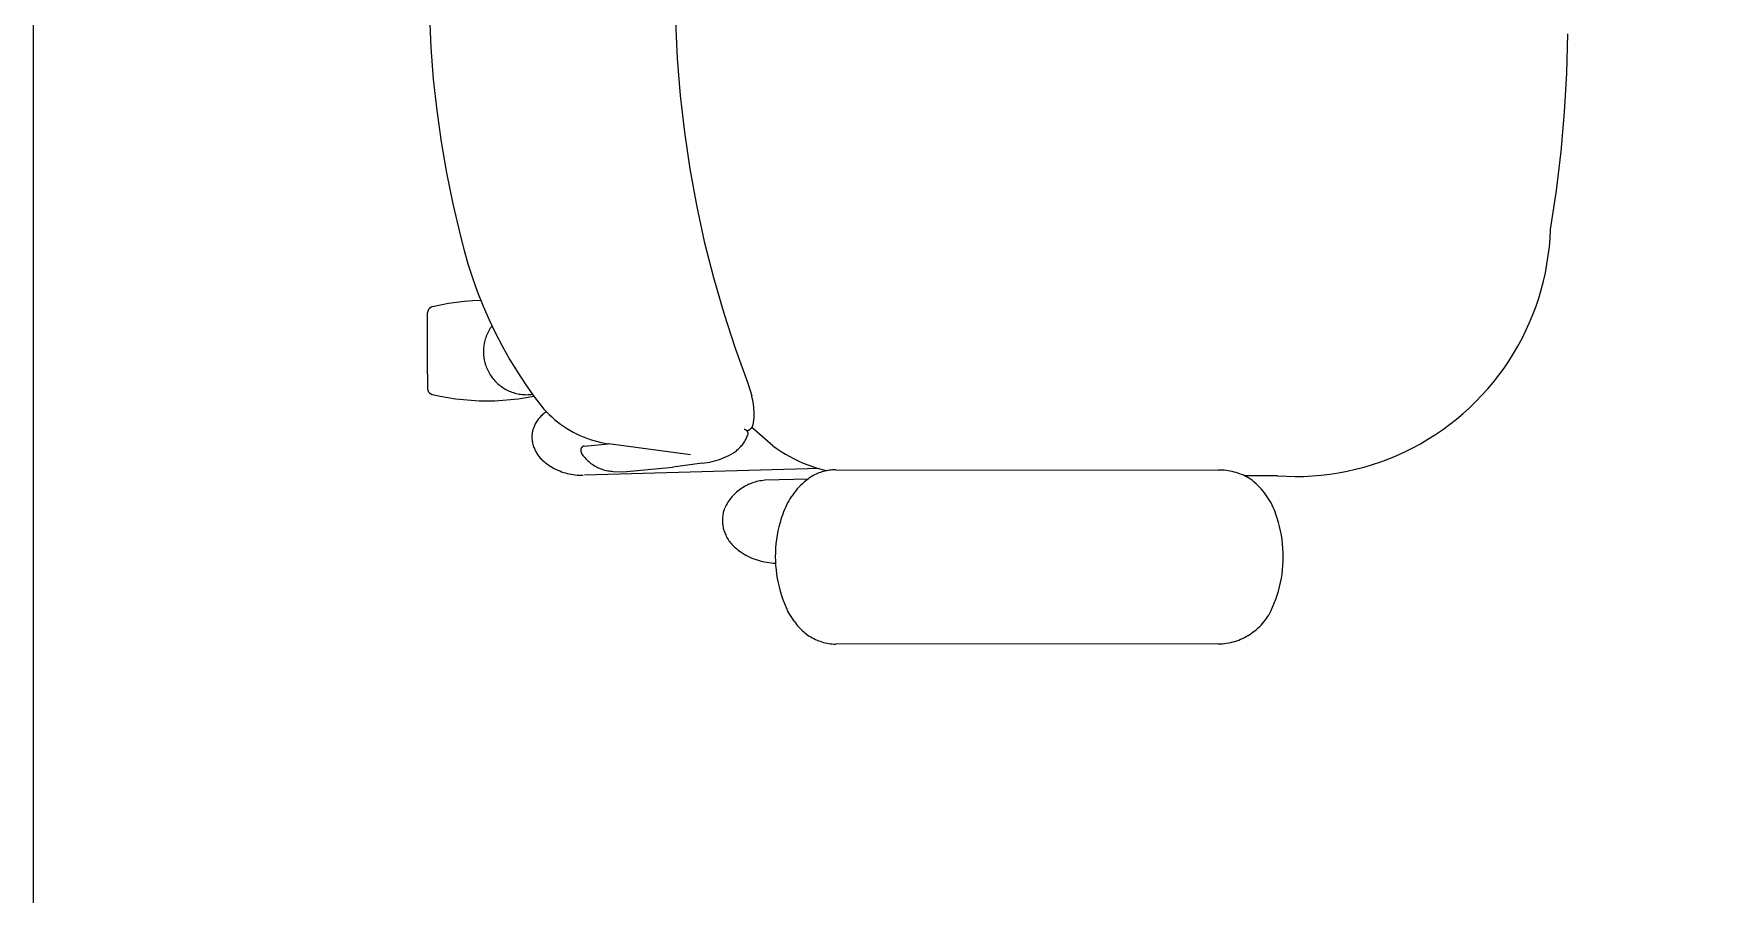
# Model space of a CAD drawing. Header units: inches. Extents: x 4 to 2210, y 3 to 2073.
# Drawn here: x 1385.74 to 1413.97, y 1953.03 to 1967.47 of the extents above; entities that cross this region are included whole.
import ezdxf

# ---------------------------------------------------------------- set-up
doc = ezdxf.new("R2010")
doc.units = ezdxf.units.IN
doc.header["$MEASUREMENT"] = 0
doc.layers.add('Planon_construction', color=253, linetype='Continuous')
doc.layers.add('Planon_workspace', color=210, linetype='Continuous')

# ---------------------------------------------------------------- blocks, each defined once
blk = doc.blocks.new('8 person table')
at = {"layer": 'Planon_construction'}
for p, q in [((-748.63, 831.07, 0), (-748.14, 820.47, 0)), ((-666, 829.25, 0), (-665.43, 816.82, 0)), ((-366.78, 811.92, 0), (-366.47, 825.12, 0)), ((-748.14, 820.47, 0), (-747.32, 809.89, 0)), ((-665.43, 816.82, 0), (-664.44, 804.42, 0)), ((-747.32, 809.89, 0), (-746.17, 799.34, 0)), ((-367.51, 798.74, 0), (-366.78, 811.92, 0)), ((-664.44, 804.42, 0), (-663.04, 792.06, 0)), ((-746.17, 799.34, 0), (-744.7, 788.83, 0)), ((-368.66, 785.59, 0), (-367.51, 798.74, 0)), ((-663.04, 792.06, 0), (-661.21, 779.76, 0)), ((-744.7, 788.83, 0), (-742.9, 778.37, 0)), ((-370.24, 772.49, 0), (-368.66, 785.59, 0)), ((-661.21, 779.76, 0), (-658.98, 767.52, 0)), ((-742.9, 778.37, 0), (-740.79, 767.98, 0)), ((-740.79, 767.98, 0), (-738.35, 757.65, 0)), ((-372.24, 759.44, 0), (-370.24, 772.49, 0)), ((-658.98, 767.52, 0), (-656.33, 755.37, 0)), ((-738.35, 757.65, 0), (-737.12, 752.76, 0)), ((-372.39, 756.51, 0), (-372.24, 759.44, 0)), ((-737.12, 752.76, 0), (-735.74, 747.92, 0)), ((-656.33, 755.37, 0), (-653.27, 743.31, 0)), ((-372.98, 750.68, 0), (-372.63, 753.59, 0)), ((-372.63, 753.59, 0), (-372.39, 756.51, 0)), ((-735.74, 747.92, 0), (-734.19, 743.13, 0)), ((-373.97, 744.9, 0), (-373.43, 747.78, 0)), ((-373.43, 747.78, 0), (-372.98, 750.68, 0)), ((-734.19, 743.13, 0), (-732.48, 738.4, 0)), ((-653.27, 743.31, 0), (-649.8, 731.36, 0)), ((-375.35, 739.2, 0), (-374.61, 742.04, 0)), ((-374.61, 742.04, 0), (-373.97, 744.9, 0)), ((-744.94, 734.05, 0), (-747.62, 733.48, 0)), ((-742.25, 734.54, 0), (-744.94, 734.05, 0)), ((-739.54, 734.93, 0), (-742.25, 734.54, 0)), ((-736.82, 735.23, 0), (-739.54, 734.93, 0)), ((-734.1, 735.44, 0), (-736.82, 735.23, 0)), ((-731.36, 735.56, 0), (-734.1, 735.44, 0)), ((-732.48, 738.4, 0), (-730.61, 733.72, 0)), ((-377.12, 733.62, 0), (-376.19, 736.39, 0)), ((-376.19, 736.39, 0), (-375.35, 739.2, 0)), ((-749.22, 731.59, 0), (-749.23, 731.52, 0)), ((-749.23, 731.52, 0), (-749.23, 731.45, 0)), ((-749.23, 710.87, 0), (-749.23, 731.45, 0)), ((-749.21, 731.73, 0), (-749.22, 731.66, 0)), ((-749.22, 731.66, 0), (-749.22, 731.59, 0)), ((-749.2, 731.8, 0), (-749.21, 731.73, 0)), ((-749.18, 731.87, 0), (-749.2, 731.8, 0)), ((-749.17, 731.94, 0), (-749.18, 731.87, 0)), ((-749.15, 732.01, 0), (-749.17, 731.94, 0)), ((-749.13, 732.08, 0), (-749.15, 732.01, 0)), ((-749.11, 732.15, 0), (-749.13, 732.08, 0)), ((-749.08, 732.22, 0), (-749.11, 732.15, 0)), ((-749.05, 732.28, 0), (-749.08, 732.22, 0)), ((-749.02, 732.35, 0), (-749.05, 732.28, 0)), ((-748.99, 732.41, 0), (-749.02, 732.35, 0)), ((-748.96, 732.48, 0), (-748.99, 732.41, 0)), ((-748.92, 732.54, 0), (-748.96, 732.48, 0)), ((-748.88, 732.6, 0), (-748.92, 732.54, 0)), ((-748.84, 732.66, 0), (-748.88, 732.6, 0)), ((-748.8, 732.71, 0), (-748.84, 732.66, 0)), ((-748.75, 732.77, 0), (-748.8, 732.71, 0)), ((-748.71, 732.82, 0), (-748.75, 732.77, 0)), ((-748.66, 732.88, 0), (-748.71, 732.82, 0)), ((-748.61, 732.93, 0), (-748.66, 732.88, 0)), ((-748.56, 732.98, 0), (-748.61, 732.93, 0)), ((-748.5, 733.03, 0), (-748.56, 732.98, 0)), ((-748.45, 733.07, 0), (-748.5, 733.03, 0)), ((-748.39, 733.12, 0), (-748.45, 733.07, 0)), ((-748.33, 733.16, 0), (-748.39, 733.12, 0)), ((-748.27, 733.2, 0), (-748.33, 733.16, 0)), ((-748.21, 733.24, 0), (-748.27, 733.2, 0)), ((-748.15, 733.27, 0), (-748.21, 733.24, 0)), ((-748.09, 733.3, 0), (-748.15, 733.27, 0)), ((-748.02, 733.34, 0), (-748.09, 733.3, 0)), ((-747.96, 733.37, 0), (-748.02, 733.34, 0)), ((-747.89, 733.39, 0), (-747.96, 733.37, 0)), ((-747.82, 733.42, 0), (-747.89, 733.39, 0)), ((-747.76, 733.44, 0), (-747.82, 733.42, 0)), ((-747.69, 733.46, 0), (-747.76, 733.44, 0)), ((-747.62, 733.48, 0), (-747.69, 733.46, 0)), ((-730.61, 733.72, 0), (-728.58, 729.11, 0)), ((-728.58, 729.11, 0), (-726.41, 724.57, 0)), ((-649.8, 731.36, 0), (-645.94, 719.54, 0)), ((-379.27, 728.16, 0), (-378.15, 730.87, 0)), ((-378.15, 730.87, 0), (-377.12, 733.62, 0)), ((-729.7, 723.1, 0), (-729.86, 722.63, 0)), ((-729.54, 723.57, 0), (-729.7, 723.1, 0)), ((-729.35, 724.04, 0), (-729.54, 723.57, 0)), ((-729.15, 724.49, 0), (-729.35, 724.04, 0)), ((-728.93, 724.94, 0), (-729.15, 724.49, 0)), ((-728.7, 725.38, 0), (-728.93, 724.94, 0)), ((-728.46, 725.82, 0), (-728.7, 725.38, 0)), ((-728.19, 726.24, 0), (-728.46, 725.82, 0)), ((-727.92, 726.66, 0), (-728.19, 726.24, 0)), ((-727.63, 727.07, 0), (-727.92, 726.66, 0)), ((-726.41, 724.57, 0), (-724.08, 720.11, 0)), ((-383.17, 720.28, 0), (-381.78, 722.86, 0)), ((-381.78, 722.86, 0), (-380.48, 725.49, 0)), ((-380.48, 725.49, 0), (-379.27, 728.16, 0)), ((-730.45, 719.19, 0), (-730.47, 718.69, 0)), ((-730.47, 718.69, 0), (-730.47, 718.19, 0)), ((-730.47, 718.19, 0), (-730.45, 717.69, 0)), ((-730.42, 719.69, 0), (-730.45, 719.19, 0)), ((-730.45, 717.69, 0), (-730.42, 717.2, 0)), ((-730.37, 720.19, 0), (-730.42, 719.69, 0)), ((-730.42, 717.2, 0), (-730.37, 716.7, 0)), ((-730.3, 720.68, 0), (-730.37, 720.19, 0)), ((-730.21, 721.17, 0), (-730.3, 720.68, 0)), ((-730.11, 721.66, 0), (-730.21, 721.17, 0)), ((-729.99, 722.15, 0), (-730.11, 721.66, 0)), ((-729.86, 722.63, 0), (-729.99, 722.15, 0)), ((-724.08, 720.11, 0), (-721.6, 715.72, 0)), ((-645.94, 719.54, 0), (-641.68, 707.85, 0)), ((-386.21, 715.27, 0), (-384.65, 717.75, 0)), ((-384.65, 717.75, 0), (-383.17, 720.28, 0)), ((-730.37, 716.7, 0), (-730.3, 716.21, 0)), ((-730.3, 716.21, 0), (-730.21, 715.71, 0)), ((-730.21, 715.71, 0), (-730.11, 715.23, 0)), ((-730.11, 715.23, 0), (-729.99, 714.74, 0)), ((-729.99, 714.74, 0), (-729.86, 714.26, 0)), ((-729.86, 714.26, 0), (-729.7, 713.78, 0)), ((-729.7, 713.78, 0), (-729.54, 713.31, 0)), ((-729.54, 713.31, 0), (-729.35, 712.85, 0)), ((-729.35, 712.85, 0), (-729.15, 712.39, 0)), ((-729.15, 712.39, 0), (-728.93, 711.94, 0)), ((-728.93, 711.94, 0), (-728.7, 711.5, 0)), ((-728.7, 711.5, 0), (-728.45, 711.07, 0)), ((-721.6, 715.72, 0), (-718.98, 711.42, 0)), ((-718.98, 711.42, 0), (-716.21, 707.22, 0)), ((-389.59, 710.48, 0), (-387.86, 712.85, 0)), ((-387.86, 712.85, 0), (-386.21, 715.27, 0)), ((-749.23, 710.87, 0), (-749.23, 706.05, 0)), ((-749.23, 706.05, 0), (-749.23, 705.98, 0)), ((-749.23, 705.98, 0), (-749.22, 705.91, 0)), ((-749.22, 705.91, 0), (-749.22, 705.83, 0)), ((-749.22, 705.83, 0), (-749.21, 705.76, 0)), ((-749.21, 705.76, 0), (-749.2, 705.69, 0)), ((-728.45, 711.07, 0), (-728.19, 710.64, 0)), ((-728.19, 710.64, 0), (-727.92, 710.23, 0)), ((-727.92, 710.23, 0), (-727.63, 709.82, 0)), ((-727.63, 709.82, 0), (-727.32, 709.43, 0)), ((-727.32, 709.43, 0), (-727, 709.04, 0)), ((-727, 709.04, 0), (-726.67, 708.67, 0)), ((-726.67, 708.67, 0), (-726.33, 708.3, 0)), ((-726.33, 708.3, 0), (-725.97, 707.95, 0)), ((-725.97, 707.95, 0), (-725.61, 707.62, 0)), ((-725.61, 707.62, 0), (-725.23, 707.29, 0)), ((-725.23, 707.29, 0), (-724.84, 706.98, 0)), ((-724.84, 706.98, 0), (-724.44, 706.68, 0)), ((-724.44, 706.68, 0), (-724.03, 706.4, 0)), ((-724.03, 706.4, 0), (-723.61, 706.13, 0)), ((-723.61, 706.13, 0), (-723.18, 705.87, 0)), ((-723.18, 705.87, 0), (-722.74, 705.63, 0)), ((-716.21, 707.22, 0), (-713.3, 703.1, 0)), ((-641.68, 707.85, 0), (-640.4, 703.54, 0)), ((-395.25, 703.76, 0), (-393.29, 705.93, 0)), ((-393.29, 705.93, 0), (-391.4, 708.18, 0)), ((-391.4, 708.18, 0), (-389.59, 710.48, 0)), ((-749.2, 705.69, 0), (-749.18, 705.62, 0)), ((-749.18, 705.62, 0), (-749.17, 705.55, 0)), ((-749.17, 705.55, 0), (-749.15, 705.48, 0)), ((-749.15, 705.48, 0), (-749.13, 705.41, 0)), ((-749.13, 705.41, 0), (-749.11, 705.35, 0)), ((-749.11, 705.35, 0), (-749.08, 705.28, 0)), ((-749.08, 705.28, 0), (-749.05, 705.21, 0)), ((-749.05, 705.21, 0), (-749.02, 705.15, 0)), ((-749.02, 705.15, 0), (-748.99, 705.08, 0)), ((-748.99, 705.08, 0), (-748.96, 705.02, 0)), ((-748.96, 705.02, 0), (-748.92, 704.96, 0)), ((-748.92, 704.96, 0), (-748.88, 704.9, 0)), ((-748.88, 704.9, 0), (-748.84, 704.84, 0)), ((-748.84, 704.84, 0), (-748.8, 704.78, 0)), ((-748.8, 704.78, 0), (-748.75, 704.73, 0)), ((-748.75, 704.73, 0), (-748.71, 704.67, 0)), ((-748.71, 704.67, 0), (-748.66, 704.62, 0)), ((-748.66, 704.62, 0), (-748.61, 704.57, 0)), ((-748.61, 704.57, 0), (-748.56, 704.52, 0)), ((-748.56, 704.52, 0), (-748.5, 704.47, 0)), ((-748.5, 704.47, 0), (-748.45, 704.42, 0)), ((-748.45, 704.42, 0), (-748.39, 704.38, 0)), ((-748.39, 704.38, 0), (-748.33, 704.34, 0)), ((-748.33, 704.34, 0), (-748.27, 704.3, 0)), ((-748.27, 704.3, 0), (-748.21, 704.26, 0)), ((-748.21, 704.26, 0), (-748.15, 704.23, 0)), ((-748.15, 704.23, 0), (-748.09, 704.19, 0)), ((-748.09, 704.19, 0), (-748.02, 704.16, 0)), ((-748.02, 704.16, 0), (-747.96, 704.13, 0)), ((-747.96, 704.13, 0), (-747.89, 704.1, 0)), ((-747.89, 704.1, 0), (-747.82, 704.08, 0)), ((-747.82, 704.08, 0), (-747.76, 704.06, 0)), ((-747.76, 704.06, 0), (-747.69, 704.04, 0)), ((-747.69, 704.04, 0), (-747.62, 704.02, 0)), ((-747.62, 704.02, 0), (-745.04, 703.46, 0)), ((-745.04, 703.46, 0), (-742.44, 702.99, 0)), ((-742.44, 702.99, 0), (-739.83, 702.6, 0)), ((-739.83, 702.6, 0), (-737.21, 702.3, 0)), ((-737.21, 702.3, 0), (-734.58, 702.09, 0)), ((-734.58, 702.09, 0), (-731.94, 701.96, 0)), ((-731.94, 701.96, 0), (-729.3, 701.91, 0)), ((-729.3, 701.91, 0), (-726.66, 701.96, 0)), ((-726.66, 701.96, 0), (-724.03, 702.09, 0)), ((-724.03, 702.09, 0), (-721.4, 702.3, 0)), ((-722.74, 705.63, 0), (-722.29, 705.41, 0)), ((-722.29, 705.41, 0), (-721.84, 705.2, 0)), ((-721.84, 705.2, 0), (-721.38, 705.01, 0)), ((-721.4, 702.3, 0), (-718.78, 702.6, 0)), ((-721.38, 705.01, 0), (-720.91, 704.83, 0)), ((-720.91, 704.83, 0), (-720.44, 704.67, 0)), ((-720.44, 704.67, 0), (-719.96, 704.52, 0)), ((-719.96, 704.52, 0), (-719.48, 704.39, 0)), ((-719.48, 704.39, 0), (-718.99, 704.28, 0)), ((-718.99, 704.28, 0), (-718.5, 704.19, 0)), ((-718.78, 702.6, 0), (-716.17, 702.99, 0)), ((-718.5, 704.19, 0), (-718.01, 704.11, 0)), ((-718.01, 704.11, 0), (-717.52, 704.05, 0)), ((-717.52, 704.05, 0), (-717.02, 704, 0)), ((-717.02, 704, 0), (-716.52, 703.98, 0)), ((-716.52, 703.98, 0), (-716.02, 703.97, 0)), ((-716.17, 702.99, 0), (-713.57, 703.47, 0)), ((-716.02, 703.97, 0), (-715.52, 703.98, 0)), ((-715.52, 703.98, 0), (-715.02, 704, 0)), ((-715.02, 704, 0), (-714.53, 704.04, 0)), ((-714.53, 704.04, 0), (-714.03, 704.1, 0)), ((-713.3, 703.1, 0), (-712.58, 702.08, 0)), ((-712.58, 702.08, 0), (-711.83, 701.07, 0)), ((-711.83, 701.07, 0), (-711.04, 700.1, 0)), ((-711.04, 700.1, 0), (-710.22, 699.15, 0)), ((-640.22, 702.83, 0), (-640.4, 703.54, 0)), ((-640.06, 702.1, 0), (-640.22, 702.83, 0)), ((-639.92, 701.38, 0), (-640.06, 702.1, 0)), ((-639.81, 700.64, 0), (-639.92, 701.38, 0)), ((-639.72, 699.91, 0), (-639.81, 700.64, 0)), ((-399.4, 699.61, 0), (-397.29, 701.65, 0)), ((-397.29, 701.65, 0), (-395.25, 703.76, 0)), ((-712.87, 694.51, 0), (-713.07, 694.16, 0)), ((-712.66, 694.85, 0), (-712.87, 694.51, 0)), ((-712.45, 695.18, 0), (-712.66, 694.85, 0)), ((-712.22, 695.5, 0), (-712.45, 695.18, 0)), ((-711.98, 695.82, 0), (-712.22, 695.5, 0)), ((-711.73, 696.13, 0), (-711.98, 695.82, 0)), ((-711.47, 696.42, 0), (-711.73, 696.13, 0)), ((-711.2, 696.71, 0), (-711.47, 696.42, 0)), ((-710.92, 697, 0), (-711.2, 696.71, 0)), ((-710.63, 697.27, 0), (-710.92, 697, 0)), ((-710.33, 697.53, 0), (-710.63, 697.27, 0)), ((-710.02, 697.78, 0), (-710.33, 697.53, 0)), ((-710.22, 699.15, 0), (-709.36, 698.23, 0)), ((-709.7, 698.02, 0), (-710.02, 697.78, 0)), ((-709.38, 698.25, 0), (-709.7, 698.02, 0)), ((-709.36, 698.23, 0), (-708.47, 697.34, 0)), ((-708.47, 697.34, 0), (-707.56, 696.48, 0)), ((-707.56, 696.48, 0), (-706.61, 695.65, 0)), ((-706.61, 695.65, 0), (-705.64, 694.86, 0)), ((-705.64, 694.86, 0), (-704.64, 694.1, 0)), ((-639.96, 693.8, 0), (-639.69, 695.47, 0)), ((-639.66, 699.17, 0), (-639.72, 699.91, 0)), ((-639.69, 695.47, 0), (-639.63, 696.21, 0)), ((-639.61, 698.43, 0), (-639.66, 699.17, 0)), ((-639.63, 696.21, 0), (-639.6, 696.95, 0)), ((-639.6, 697.69, 0), (-639.61, 698.43, 0)), ((-639.6, 696.95, 0), (-639.6, 697.69, 0)), ((-406.12, 693.95, 0), (-403.82, 695.76, 0)), ((-403.82, 695.76, 0), (-401.57, 697.65, 0)), ((-401.57, 697.65, 0), (-399.4, 699.61, 0)), ((-714.22, 690.04, 0), (-714.23, 689.74, 0)), ((-714.23, 689.74, 0), (-714.23, 689.43, 0)), ((-714.23, 689.43, 0), (-714.21, 689.13, 0)), ((-714.2, 690.34, 0), (-714.22, 690.04, 0)), ((-714.21, 689.13, 0), (-714.17, 688.76, 0)), ((-714.18, 690.64, 0), (-714.2, 690.34, 0)), ((-714.14, 690.94, 0), (-714.18, 690.64, 0)), ((-714.1, 691.24, 0), (-714.14, 690.94, 0)), ((-714.04, 691.54, 0), (-714.1, 691.24, 0)), ((-713.97, 691.83, 0), (-714.04, 691.54, 0)), ((-713.9, 692.12, 0), (-713.97, 691.83, 0)), ((-713.81, 692.41, 0), (-713.9, 692.12, 0)), ((-713.72, 692.7, 0), (-713.81, 692.41, 0)), ((-713.62, 692.98, 0), (-713.72, 692.7, 0)), ((-713.5, 693.26, 0), (-713.62, 692.98, 0)), ((-713.38, 693.54, 0), (-713.5, 693.26, 0)), ((-713.25, 693.81, 0), (-713.38, 693.54, 0)), ((-713.07, 694.16, 0), (-713.25, 693.81, 0)), ((-704.64, 694.1, 0), (-703.61, 693.37, 0)), ((-703.61, 693.37, 0), (-702.56, 692.68, 0)), ((-702.56, 692.68, 0), (-701.49, 692.03, 0)), ((-701.49, 692.03, 0), (-700.39, 691.41, 0)), ((-700.39, 691.41, 0), (-699.28, 690.84, 0)), ((-699.28, 690.84, 0), (-698.14, 690.3, 0)), ((-698.14, 690.3, 0), (-696.99, 689.8, 0)), ((-696.99, 689.8, 0), (-695.82, 689.34, 0)), ((-695.82, 689.34, 0), (-694.64, 688.92, 0)), ((-694.64, 688.92, 0), (-693.44, 688.55, 0)), ((-642.94, 692.25, 0), (-642.98, 692.25, 0)), ((-642.89, 692.25, 0), (-642.94, 692.25, 0)), ((-642.84, 692.24, 0), (-642.89, 692.25, 0)), ((-642.8, 692.24, 0), (-642.84, 692.24, 0)), ((-642.75, 692.23, 0), (-642.8, 692.24, 0)), ((-642.71, 692.22, 0), (-642.75, 692.23, 0)), ((-642.66, 692.21, 0), (-642.71, 692.22, 0)), ((-642.61, 692.2, 0), (-642.66, 692.21, 0)), ((-642.64, 688.54, 0), (-642.44, 688.9, 0)), ((-642.57, 692.19, 0), (-642.61, 692.2, 0)), ((-642.53, 692.17, 0), (-642.57, 692.19, 0)), ((-642.48, 692.16, 0), (-642.53, 692.17, 0)), ((-642.44, 692.14, 0), (-642.48, 692.16, 0)), ((-642.4, 692.12, 0), (-642.44, 692.14, 0)), ((-642.44, 688.9, 0), (-642.25, 689.26, 0)), ((-642.35, 692.1, 0), (-642.4, 692.12, 0)), ((-642.31, 692.07, 0), (-642.35, 692.1, 0)), ((-642.27, 692.05, 0), (-642.31, 692.07, 0)), ((-642.23, 692.02, 0), (-642.27, 692.05, 0)), ((-642.25, 689.26, 0), (-642.07, 689.63, 0)), ((-642.19, 692, 0), (-642.23, 692.02, 0)), ((-642.16, 691.97, 0), (-642.19, 692, 0)), ((-642.12, 691.94, 0), (-642.16, 691.97, 0)), ((-642.08, 691.91, 0), (-642.12, 691.94, 0)), ((-642.05, 691.88, 0), (-642.08, 691.91, 0)), ((-642.07, 689.63, 0), (-641.91, 690.01, 0)), ((-642.02, 691.85, 0), (-642.05, 691.88, 0)), ((-641.98, 691.81, 0), (-642.02, 691.85, 0)), ((-641.99, 691.82, 0), (-641.89, 691.85, 0)), ((-641.95, 691.78, 0), (-641.98, 691.81, 0)), ((-641.92, 691.74, 0), (-641.95, 691.78, 0)), ((-641.89, 691.7, 0), (-641.92, 691.74, 0)), ((-641.91, 690.01, 0), (-641.76, 690.39, 0)), ((-641.89, 691.85, 0), (-641.79, 691.89, 0)), ((-641.87, 691.67, 0), (-641.89, 691.7, 0)), ((-641.84, 691.63, 0), (-641.87, 691.67, 0)), ((-641.81, 691.59, 0), (-641.84, 691.63, 0)), ((-641.79, 691.55, 0), (-641.81, 691.59, 0)), ((-641.79, 691.89, 0), (-641.69, 691.92, 0)), ((-641.77, 691.51, 0), (-641.79, 691.55, 0)), ((-641.75, 691.46, 0), (-641.77, 691.51, 0)), ((-641.76, 690.39, 0), (-641.63, 690.78, 0)), ((-641.73, 691.42, 0), (-641.75, 691.46, 0)), ((-641.71, 691.38, 0), (-641.73, 691.42, 0)), ((-641.7, 691.33, 0), (-641.71, 691.38, 0)), ((-641.68, 691.29, 0), (-641.7, 691.33, 0)), ((-641.69, 691.92, 0), (-641.59, 691.97, 0)), ((-641.67, 691.24, 0), (-641.68, 691.29, 0)), ((-641.66, 691.2, 0), (-641.67, 691.24, 0)), ((-641.65, 691.15, 0), (-641.66, 691.2, 0)), ((-641.64, 691.11, 0), (-641.65, 691.15, 0)), ((-641.63, 691.06, 0), (-641.64, 691.11, 0)), ((-641.63, 691.01, 0), (-641.63, 691.06, 0)), ((-641.62, 690.97, 0), (-641.63, 691.01, 0)), ((-641.63, 690.78, 0), (-641.62, 690.83, 0)), ((-641.62, 690.92, 0), (-641.62, 690.97, 0)), ((-641.62, 690.87, 0), (-641.62, 690.92, 0)), ((-641.62, 690.83, 0), (-641.62, 690.87, 0)), ((-641.59, 691.97, 0), (-641.5, 692.01, 0)), ((-641.5, 692.01, 0), (-641.41, 692.06, 0)), ((-641.41, 692.06, 0), (-641.31, 692.11, 0)), ((-641.31, 692.11, 0), (-641.23, 692.17, 0)), ((-641.23, 692.17, 0), (-641.14, 692.23, 0)), ((-641.14, 692.23, 0), (-641.05, 692.29, 0)), ((-641.05, 692.29, 0), (-640.97, 692.35, 0)), ((-640.97, 692.35, 0), (-640.89, 692.42, 0)), ((-640.89, 692.42, 0), (-640.81, 692.49, 0)), ((-640.81, 692.49, 0), (-640.73, 692.56, 0)), ((-640.73, 692.56, 0), (-640.66, 692.63, 0)), ((-640.66, 692.63, 0), (-640.59, 692.71, 0)), ((-640.59, 692.71, 0), (-640.52, 692.79, 0)), ((-640.52, 692.79, 0), (-640.45, 692.87, 0)), ((-640.45, 692.87, 0), (-640.39, 692.96, 0)), ((-640.39, 692.96, 0), (-640.33, 693.04, 0)), ((-633.3, 686.76, 0), (-640.37, 692.98, 0)), ((-640.33, 693.04, 0), (-640.27, 693.13, 0)), ((-640.27, 693.13, 0), (-640.22, 693.22, 0)), ((-640.22, 693.22, 0), (-640.17, 693.31, 0)), ((-640.17, 693.31, 0), (-640.12, 693.41, 0)), ((-640.12, 693.41, 0), (-640.07, 693.5, 0)), ((-640.07, 693.5, 0), (-640.03, 693.6, 0)), ((-640.03, 693.6, 0), (-639.99, 693.7, 0)), ((-639.99, 693.7, 0), (-639.96, 693.8, 0)), ((-415.92, 687.52, 0), (-413.39, 689, 0)), ((-413.39, 689, 0), (-410.91, 690.56, 0)), ((-410.91, 690.56, 0), (-408.49, 692.21, 0)), ((-408.49, 692.21, 0), (-406.12, 693.95, 0)), ((-714.17, 688.76, 0), (-714.12, 688.39, 0)), ((-714.12, 688.39, 0), (-714.05, 688.02, 0)), ((-714.05, 688.02, 0), (-713.97, 687.65, 0)), ((-713.97, 687.65, 0), (-713.88, 687.28, 0)), ((-713.88, 687.28, 0), (-713.78, 686.92, 0)), ((-713.78, 686.92, 0), (-713.66, 686.56, 0)), ((-713.66, 686.56, 0), (-713.54, 686.21, 0)), ((-713.54, 686.21, 0), (-713.4, 685.86, 0)), ((-713.4, 685.86, 0), (-713.24, 685.52, 0)), ((-713.24, 685.52, 0), (-713.08, 685.18, 0)), ((-713.08, 685.18, 0), (-712.91, 684.85, 0)), ((-712.91, 684.85, 0), (-712.72, 684.52, 0)), ((-712.72, 684.52, 0), (-712.53, 684.2, 0)), ((-712.53, 684.2, 0), (-712.32, 683.88, 0)), ((-712.32, 683.88, 0), (-712.1, 683.58, 0)), ((-712.1, 683.58, 0), (-711.87, 683.28, 0)), ((-711.87, 683.28, 0), (-711.63, 682.99, 0)), ((-697.78, 685.66, 0), (-697.79, 685.57, 0)), ((-697.79, 685.57, 0), (-697.79, 685.48, 0)), ((-697.79, 685.48, 0), (-697.79, 685.39, 0)), ((-697.79, 685.39, 0), (-697.79, 685.31, 0)), ((-697.79, 685.31, 0), (-697.79, 685.22, 0)), ((-697.79, 685.22, 0), (-697.78, 685.13, 0)), ((-697.77, 685.7, 0), (-697.78, 685.66, 0)), ((-697.78, 685.13, 0), (-697.77, 685.04, 0)), ((-697.76, 685.74, 0), (-697.77, 685.7, 0)), ((-697.77, 685.04, 0), (-697.76, 684.95, 0)), ((-697.75, 685.79, 0), (-697.76, 685.74, 0)), ((-697.76, 684.95, 0), (-697.74, 684.86, 0)), ((-697.74, 685.83, 0), (-697.75, 685.79, 0)), ((-697.73, 685.87, 0), (-697.74, 685.83, 0)), ((-697.74, 684.86, 0), (-697.72, 684.77, 0)), ((-697.72, 685.9, 0), (-697.73, 685.87, 0)), ((-697.7, 685.94, 0), (-697.72, 685.9, 0)), ((-697.72, 684.77, 0), (-697.7, 684.69, 0)), ((-697.69, 685.98, 0), (-697.7, 685.94, 0)), ((-697.7, 684.69, 0), (-697.67, 684.6, 0)), ((-697.67, 686.02, 0), (-697.69, 685.98, 0)), ((-697.65, 686.06, 0), (-697.67, 686.02, 0)), ((-697.67, 684.6, 0), (-697.65, 684.51, 0)), ((-697.63, 686.09, 0), (-697.65, 686.06, 0)), ((-697.65, 684.51, 0), (-697.62, 684.43, 0)), ((-697.61, 686.13, 0), (-697.63, 686.09, 0)), ((-697.62, 684.43, 0), (-697.58, 684.35, 0)), ((-697.59, 686.16, 0), (-697.61, 686.13, 0)), ((-697.56, 686.2, 0), (-697.59, 686.16, 0)), ((-697.58, 684.35, 0), (-697.55, 684.27, 0)), ((-697.54, 686.23, 0), (-697.56, 686.2, 0)), ((-697.55, 684.27, 0), (-697.51, 684.18, 0)), ((-697.51, 686.26, 0), (-697.54, 686.23, 0)), ((-697.48, 686.29, 0), (-697.51, 686.26, 0)), ((-697.51, 684.18, 0), (-697.47, 684.1, 0)), ((-697.46, 686.33, 0), (-697.48, 686.29, 0)), ((-697.47, 684.1, 0), (-697.42, 684.03, 0)), ((-697.43, 686.36, 0), (-697.46, 686.33, 0)), ((-697.4, 686.38, 0), (-697.43, 686.36, 0)), ((-697.42, 684.03, 0), (-697.38, 683.95, 0)), ((-697.37, 686.41, 0), (-697.4, 686.38, 0)), ((-697.38, 683.95, 0), (-697.09, 683.57, 0)), ((-697.33, 686.44, 0), (-697.37, 686.41, 0)), ((-697.3, 686.46, 0), (-697.33, 686.44, 0)), ((-697.27, 686.49, 0), (-697.3, 686.46, 0)), ((-697.23, 686.51, 0), (-697.27, 686.49, 0)), ((-697.2, 686.53, 0), (-697.23, 686.51, 0)), ((-697.16, 686.55, 0), (-697.2, 686.53, 0)), ((-697.13, 686.57, 0), (-697.16, 686.55, 0)), ((-697.09, 686.59, 0), (-697.13, 686.57, 0)), ((-697.05, 686.61, 0), (-697.09, 686.59, 0)), ((-697.09, 683.57, 0), (-696.79, 683.2, 0)), ((-697.01, 686.62, 0), (-697.05, 686.61, 0)), ((-696.97, 686.64, 0), (-697.01, 686.62, 0)), ((-696.93, 686.65, 0), (-696.97, 686.64, 0)), ((-696.89, 686.66, 0), (-696.93, 686.65, 0)), ((-696.85, 686.67, 0), (-696.89, 686.66, 0)), ((-696.81, 686.68, 0), (-696.85, 686.67, 0)), ((-696.77, 686.69, 0), (-696.81, 686.68, 0)), ((-696.79, 683.2, 0), (-696.48, 682.84, 0)), ((-696.73, 686.7, 0), (-696.77, 686.69, 0)), ((-696.69, 686.7, 0), (-696.73, 686.7, 0)), ((-696.65, 686.7, 0), (-696.69, 686.7, 0)), ((-696.65, 686.7, 0), (-688.54, 687.45, 0)), ((-693.44, 688.55, 0), (-692.23, 688.21, 0)), ((-692.23, 688.21, 0), (-691.01, 687.91, 0)), ((-691.01, 687.91, 0), (-689.78, 687.66, 0)), ((-689.78, 687.66, 0), (-688.54, 687.45, 0)), ((-660.97, 683.77, 0), (-688.54, 687.45, 0)), ((-649.63, 682.88, 0), (-648.85, 683.24, 0)), ((-648.85, 683.24, 0), (-648.08, 683.61, 0)), ((-648.08, 683.61, 0), (-647.33, 684.02, 0)), ((-647.33, 684.02, 0), (-646.59, 684.45, 0)), ((-646.59, 684.45, 0), (-646.25, 684.67, 0)), ((-646.25, 684.67, 0), (-645.91, 684.91, 0)), ((-645.91, 684.91, 0), (-645.58, 685.16, 0)), ((-645.58, 685.16, 0), (-645.27, 685.42, 0)), ((-645.27, 685.42, 0), (-644.96, 685.69, 0)), ((-644.96, 685.69, 0), (-644.66, 685.97, 0)), ((-644.66, 685.97, 0), (-644.37, 686.26, 0)), ((-644.37, 686.26, 0), (-644.09, 686.56, 0)), ((-644.09, 686.56, 0), (-643.82, 686.87, 0)), ((-643.82, 686.87, 0), (-643.56, 687.18, 0)), ((-643.56, 687.18, 0), (-643.31, 687.51, 0)), ((-643.31, 687.51, 0), (-643.08, 687.85, 0)), ((-643.08, 687.85, 0), (-642.85, 688.19, 0)), ((-642.85, 688.19, 0), (-642.64, 688.54, 0)), ((-633.3, 686.76, 0), (-631.93, 685.8, 0)), ((-631.93, 685.8, 0), (-630.53, 684.89, 0)), ((-630.53, 684.89, 0), (-629.1, 684.02, 0)), ((-629.1, 684.02, 0), (-627.64, 683.2, 0)), ((-627.64, 683.2, 0), (-626.16, 682.43, 0)), ((-426.5, 682.49, 0), (-423.79, 683.61, 0)), ((-423.79, 683.61, 0), (-421.12, 684.82, 0)), ((-421.12, 684.82, 0), (-418.5, 686.13, 0)), ((-418.5, 686.13, 0), (-415.92, 687.52, 0)), ((-711.63, 682.99, 0), (-711.39, 682.7, 0)), ((-711.39, 682.7, 0), (-711.13, 682.43, 0)), ((-711.13, 682.43, 0), (-710.86, 682.16, 0)), ((-710.86, 682.16, 0), (-710.59, 681.91, 0)), ((-710.59, 681.91, 0), (-710.31, 681.66, 0)), ((-710.31, 681.66, 0), (-710.01, 681.42, 0)), ((-710.01, 681.42, 0), (-709.49, 681.01, 0)), ((-709.49, 681.01, 0), (-708.96, 680.61, 0)), ((-708.96, 680.61, 0), (-708.41, 680.23, 0)), ((-708.41, 680.23, 0), (-707.85, 679.87, 0)), ((-707.85, 679.87, 0), (-707.27, 679.53, 0)), ((-707.27, 679.53, 0), (-706.69, 679.2, 0)), ((-706.69, 679.2, 0), (-706.09, 678.9, 0)), ((-706.09, 678.9, 0), (-705.49, 678.62, 0)), ((-705.49, 678.62, 0), (-704.87, 678.36, 0)), ((-704.87, 678.36, 0), (-704.25, 678.13, 0)), ((-704.25, 678.13, 0), (-703.62, 677.91, 0)), ((-703.62, 677.91, 0), (-702.98, 677.71, 0)), ((-702.98, 677.71, 0), (-702.33, 677.54, 0)), ((-702.33, 677.54, 0), (-701.68, 677.39, 0)), ((-617.76, 679.15, 0), (-696.59, 676.97, 0)), ((-696.48, 682.84, 0), (-696.16, 682.49, 0)), ((-696.16, 682.49, 0), (-695.83, 682.15, 0)), ((-695.83, 682.15, 0), (-695.48, 681.82, 0)), ((-695.48, 681.82, 0), (-695.13, 681.51, 0)), ((-695.13, 681.51, 0), (-694.76, 681.21, 0)), ((-694.76, 681.21, 0), (-694.38, 680.92, 0)), ((-694.38, 680.92, 0), (-693.99, 680.64, 0)), ((-693.99, 680.64, 0), (-693.6, 680.38, 0)), ((-693.6, 680.38, 0), (-693.19, 680.13, 0)), ((-693.19, 680.13, 0), (-692.78, 679.9, 0)), ((-692.78, 679.9, 0), (-692.36, 679.68, 0)), ((-692.36, 679.68, 0), (-691.93, 679.47, 0)), ((-691.93, 679.47, 0), (-691.49, 679.28, 0)), ((-691.49, 679.28, 0), (-691.05, 679.11, 0)), ((-691.05, 679.11, 0), (-690.6, 678.95, 0)), ((-690.6, 678.95, 0), (-690.15, 678.8, 0)), ((-690.15, 678.8, 0), (-689.69, 678.67, 0)), ((-689.69, 678.67, 0), (-689.23, 678.56, 0)), ((-689.23, 678.56, 0), (-688.77, 678.46, 0)), ((-688.77, 678.46, 0), (-688.3, 678.38, 0)), ((-688.3, 678.38, 0), (-687.83, 678.32, 0)), ((-687.83, 678.32, 0), (-687.35, 678.27, 0)), ((-687.35, 678.27, 0), (-686.88, 678.24, 0)), ((-686.88, 678.24, 0), (-683.53, 678.11, 0)), ((-683.53, 678.11, 0), (-666.93, 679.68, 0)), ((-657.07, 680.96, 0), (-666.93, 679.68, 0)), ((-657.07, 680.96, 0), (-656.22, 681.06, 0)), ((-656.22, 681.06, 0), (-655.37, 681.19, 0)), ((-655.37, 681.19, 0), (-654.53, 681.35, 0)), ((-654.53, 681.35, 0), (-653.69, 681.53, 0)), ((-653.69, 681.53, 0), (-652.86, 681.75, 0)), ((-652.86, 681.75, 0), (-652.04, 681.99, 0)), ((-652.04, 681.99, 0), (-651.23, 682.26, 0)), ((-651.23, 682.26, 0), (-650.43, 682.56, 0)), ((-650.43, 682.56, 0), (-649.63, 682.88, 0)), ((-626.16, 682.43, 0), (-624.65, 681.71, 0)), ((-624.65, 681.71, 0), (-623.12, 681.04, 0)), ((-623.12, 681.04, 0), (-621.56, 680.42, 0)), ((-621.56, 680.42, 0), (-619.99, 679.85, 0)), ((-619.99, 679.85, 0), (-618.4, 679.34, 0)), ((-618.4, 679.34, 0), (-616.79, 678.88, 0)), ((-617.86, 677.7, 0), (-618.34, 677.5, 0)), ((-617.37, 677.88, 0), (-617.86, 677.7, 0)), ((-616.87, 678.04, 0), (-617.37, 677.88, 0)), ((-616.37, 678.19, 0), (-616.87, 678.04, 0)), ((-616.79, 678.88, 0), (-615.17, 678.47, 0)), ((-615.86, 678.32, 0), (-616.37, 678.19, 0)), ((-615.35, 678.43, 0), (-615.86, 678.32, 0)), ((-614.83, 678.53, 0), (-615.35, 678.43, 0)), ((-614.32, 678.61, 0), (-614.83, 678.53, 0)), ((-613.8, 678.67, 0), (-614.32, 678.61, 0)), ((-613.27, 678.71, 0), (-613.8, 678.67, 0)), ((-612.75, 678.73, 0), (-613.27, 678.71, 0)), ((-612.23, 678.73, 0), (-612.75, 678.73, 0)), ((-612.23, 678.73, 0), (-483.76, 678.65, 0)), ((-483.09, 678.65, 0), (-483.76, 678.65, 0)), ((-482.43, 678.63, 0), (-483.09, 678.65, 0)), ((-481.76, 678.59, 0), (-482.43, 678.63, 0)), ((-481.09, 678.52, 0), (-481.76, 678.59, 0)), ((-480.43, 678.43, 0), (-481.09, 678.52, 0)), ((-479.78, 678.31, 0), (-480.43, 678.43, 0)), ((-479.12, 678.18, 0), (-479.78, 678.31, 0)), ((-478.47, 678.02, 0), (-479.12, 678.18, 0)), ((-477.83, 677.84, 0), (-478.47, 678.02, 0)), ((-477.19, 677.64, 0), (-477.83, 677.84, 0)), ((-476.56, 677.42, 0), (-477.19, 677.64, 0)), ((-446.31, 677.31, 0), (-443.41, 677.76, 0)), ((-443.41, 677.76, 0), (-440.53, 678.3, 0)), ((-440.53, 678.3, 0), (-437.67, 678.95, 0)), ((-437.67, 678.95, 0), (-434.84, 679.69, 0)), ((-434.84, 679.69, 0), (-432.03, 680.53, 0)), ((-432.03, 680.53, 0), (-429.25, 681.46, 0)), ((-429.25, 681.46, 0), (-426.5, 682.49, 0)), ((-701.68, 677.39, 0), (-701.03, 677.26, 0)), ((-701.03, 677.26, 0), (-700.37, 677.16, 0)), ((-700.37, 677.16, 0), (-699.71, 677.07, 0)), ((-699.71, 677.07, 0), (-699.04, 677.01, 0)), ((-699.04, 677.01, 0), (-698.38, 676.98, 0)), ((-698.38, 676.98, 0), (-697.71, 676.96, 0)), ((-697.71, 676.96, 0), (-697.04, 676.97, 0)), ((-644.68, 671.92, 0), (-645.11, 671.58, 0)), ((-644.24, 672.25, 0), (-644.68, 671.92, 0)), ((-643.78, 672.56, 0), (-644.24, 672.25, 0)), ((-643.32, 672.86, 0), (-643.78, 672.56, 0)), ((-642.84, 673.14, 0), (-643.32, 672.86, 0)), ((-642.36, 673.41, 0), (-642.84, 673.14, 0)), ((-641.87, 673.65, 0), (-642.36, 673.41, 0)), ((-641.37, 673.89, 0), (-641.87, 673.65, 0)), ((-640.86, 674.1, 0), (-641.37, 673.89, 0)), ((-640.34, 674.3, 0), (-640.86, 674.1, 0)), ((-639.82, 674.48, 0), (-640.34, 674.3, 0)), ((-639.29, 674.64, 0), (-639.82, 674.48, 0)), ((-638.76, 674.78, 0), (-639.29, 674.64, 0)), ((-638.22, 674.91, 0), (-638.76, 674.78, 0)), ((-637.68, 675.02, 0), (-638.22, 674.91, 0)), ((-637.14, 675.11, 0), (-637.68, 675.02, 0)), ((-636.59, 675.18, 0), (-637.14, 675.11, 0)), ((-636.04, 675.23, 0), (-636.59, 675.18, 0)), ((-621.5, 675.66, 0), (-636.04, 675.23, 0)), ((-625.12, 672.33, 0), (-625.66, 671.71, 0)), ((-624.57, 672.93, 0), (-625.12, 672.33, 0)), ((-623.99, 673.52, 0), (-624.57, 672.93, 0)), ((-623.4, 674.09, 0), (-623.99, 673.52, 0)), ((-622.78, 674.63, 0), (-623.4, 674.09, 0)), ((-622.15, 675.15, 0), (-622.78, 674.63, 0)), ((-621.5, 675.66, 0), (-622.15, 675.15, 0)), ((-621.08, 675.97, 0), (-621.5, 675.66, 0)), ((-620.65, 676.26, 0), (-621.08, 675.97, 0)), ((-620.2, 676.54, 0), (-620.65, 676.26, 0)), ((-619.75, 676.8, 0), (-620.2, 676.54, 0)), ((-619.29, 677.05, 0), (-619.75, 676.8, 0)), ((-618.82, 677.28, 0), (-619.29, 677.05, 0)), ((-618.34, 677.5, 0), (-618.82, 677.28, 0)), ((-475.94, 677.18, 0), (-476.56, 677.42, 0)), ((-475.33, 676.92, 0), (-475.94, 677.18, 0)), ((-474.72, 676.63, 0), (-475.33, 676.92, 0)), ((-463.86, 676.72, 0), (-474.82, 676.68, 0)), ((-474.13, 676.33, 0), (-474.72, 676.63, 0)), ((-473.55, 676, 0), (-474.13, 676.33, 0)), ((-472.97, 675.66, 0), (-473.55, 676, 0)), ((-472.32, 675.15, 0), (-472.97, 675.66, 0)), ((-471.69, 674.63, 0), (-472.32, 675.15, 0)), ((-471.08, 674.09, 0), (-471.69, 674.63, 0)), ((-470.48, 673.52, 0), (-471.08, 674.09, 0)), ((-469.91, 672.93, 0), (-470.48, 673.52, 0)), ((-469.35, 672.33, 0), (-469.91, 672.93, 0)), ((-468.82, 671.71, 0), (-469.35, 672.33, 0)), ((-463.86, 676.72, 0), (-460.93, 676.57, 0)), ((-460.93, 676.57, 0), (-458, 676.52, 0)), ((-458, 676.52, 0), (-455.07, 676.56, 0)), ((-455.07, 676.56, 0), (-452.14, 676.71, 0)), ((-452.14, 676.71, 0), (-449.22, 676.96, 0)), ((-449.22, 676.96, 0), (-446.31, 677.31, 0)), ((-649.24, 666.45, 0), (-649.48, 665.96, 0)), ((-648.98, 666.94, 0), (-649.24, 666.45, 0)), ((-648.7, 667.42, 0), (-648.98, 666.94, 0)), ((-648.41, 667.89, 0), (-648.7, 667.42, 0)), ((-648.1, 668.34, 0), (-648.41, 667.89, 0)), ((-647.78, 668.79, 0), (-648.1, 668.34, 0)), ((-647.44, 669.23, 0), (-647.78, 668.79, 0)), ((-647.08, 669.65, 0), (-647.44, 669.23, 0)), ((-646.72, 670.06, 0), (-647.08, 669.65, 0)), ((-646.33, 670.46, 0), (-646.72, 670.06, 0)), ((-645.94, 670.85, 0), (-646.33, 670.46, 0)), ((-645.53, 671.22, 0), (-645.94, 670.85, 0)), ((-645.11, 671.58, 0), (-645.53, 671.22, 0)), ((-628.77, 666.9, 0), (-629.12, 666.15, 0)), ((-628.4, 667.63, 0), (-628.77, 666.9, 0)), ((-628, 668.34, 0), (-628.4, 667.63, 0)), ((-627.58, 669.05, 0), (-628, 668.34, 0)), ((-627.13, 669.74, 0), (-627.58, 669.05, 0)), ((-626.66, 670.41, 0), (-627.13, 669.74, 0)), ((-626.17, 671.07, 0), (-626.66, 670.41, 0)), ((-625.66, 671.71, 0), (-626.17, 671.07, 0)), ((-468.3, 671.07, 0), (-468.82, 671.71, 0)), ((-467.81, 670.41, 0), (-468.3, 671.07, 0)), ((-467.34, 669.74, 0), (-467.81, 670.41, 0)), ((-466.9, 669.05, 0), (-467.34, 669.74, 0)), ((-466.48, 668.34, 0), (-466.9, 669.05, 0)), ((-466.08, 667.63, 0), (-466.48, 668.34, 0)), ((-465.7, 666.9, 0), (-466.08, 667.63, 0)), ((-465.35, 666.15, 0), (-465.7, 666.9, 0)), ((-650.26, 662.17, 0), (-650.27, 661.8, 0)), ((-650.27, 661.8, 0), (-650.26, 661.42, 0)), ((-650.24, 662.55, 0), (-650.26, 662.17, 0)), ((-650.26, 661.42, 0), (-650.24, 661.04, 0)), ((-650.21, 662.92, 0), (-650.24, 662.55, 0)), ((-650.24, 661.04, 0), (-650.21, 660.67, 0)), ((-650.17, 663.3, 0), (-650.21, 662.92, 0)), ((-650.21, 660.67, 0), (-650.16, 660.3, 0)), ((-650.11, 663.67, 0), (-650.17, 663.3, 0)), ((-650.05, 664.04, 0), (-650.11, 663.67, 0)), ((-649.97, 664.41, 0), (-650.05, 664.04, 0)), ((-649.87, 664.77, 0), (-649.97, 664.41, 0)), ((-649.77, 665.13, 0), (-649.87, 664.77, 0)), ((-649.65, 665.49, 0), (-649.77, 665.13, 0)), ((-649.52, 665.84, 0), (-649.65, 665.49, 0)), ((-630.91, 661.08, 0), (-631.28, 659.67, 0)), ((-630.49, 662.48, 0), (-630.91, 661.08, 0)), ((-630.01, 663.86, 0), (-630.49, 662.48, 0)), ((-629.74, 664.64, 0), (-630.01, 663.86, 0)), ((-629.44, 665.4, 0), (-629.74, 664.64, 0)), ((-629.12, 666.15, 0), (-629.44, 665.4, 0)), ((-465.03, 665.4, 0), (-465.35, 666.15, 0)), ((-464.73, 664.64, 0), (-465.03, 665.4, 0)), ((-464.46, 663.86, 0), (-464.73, 664.64, 0)), ((-463.99, 662.48, 0), (-464.46, 663.86, 0)), ((-463.57, 661.09, 0), (-463.99, 662.48, 0)), ((-463.19, 659.68, 0), (-463.57, 661.09, 0)), ((-650.16, 660.3, 0), (-650.11, 659.92, 0)), ((-650.11, 659.92, 0), (-650.04, 659.55, 0)), ((-650.04, 659.55, 0), (-649.96, 659.19, 0)), ((-649.96, 659.19, 0), (-649.86, 658.82, 0)), ((-649.86, 658.82, 0), (-649.76, 658.46, 0)), ((-649.76, 658.46, 0), (-649.64, 658.1, 0)), ((-649.64, 658.1, 0), (-649.49, 657.69, 0)), ((-649.49, 657.69, 0), (-649.32, 657.28, 0)), ((-649.32, 657.28, 0), (-649.14, 656.88, 0)), ((-649.14, 656.88, 0), (-648.95, 656.48, 0)), ((-648.95, 656.48, 0), (-648.74, 656.09, 0)), ((-648.74, 656.09, 0), (-648.52, 655.71, 0)), ((-648.52, 655.71, 0), (-648.29, 655.34, 0)), ((-648.29, 655.34, 0), (-648.05, 654.97, 0)), ((-648.05, 654.97, 0), (-647.79, 654.61, 0)), ((-632.11, 655.37, 0), (-632.28, 653.92, 0)), ((-631.88, 656.81, 0), (-632.11, 655.37, 0)), ((-631.61, 658.25, 0), (-631.88, 656.81, 0)), ((-631.28, 659.67, 0), (-631.61, 658.25, 0)), ((-462.87, 658.26, 0), (-463.19, 659.68, 0)), ((-462.6, 656.83, 0), (-462.87, 658.26, 0)), ((-462.37, 655.39, 0), (-462.6, 656.83, 0)), ((-462.2, 653.95, 0), (-462.37, 655.39, 0)), ((-647.79, 654.61, 0), (-647.52, 654.26, 0)), ((-647.52, 654.26, 0), (-647.24, 653.92, 0)), ((-647.24, 653.92, 0), (-646.95, 653.59, 0)), ((-646.95, 653.59, 0), (-646.64, 653.27, 0)), ((-646.64, 653.27, 0), (-646.33, 652.96, 0)), ((-646.33, 652.96, 0), (-646.01, 652.66, 0)), ((-646.01, 652.66, 0), (-645.44, 652.19, 0)), ((-645.44, 652.19, 0), (-644.85, 651.73, 0)), ((-644.85, 651.73, 0), (-644.25, 651.3, 0)), ((-644.25, 651.3, 0), (-643.64, 650.89, 0)), ((-643.64, 650.89, 0), (-643.01, 650.49, 0)), ((-643.01, 650.49, 0), (-642.37, 650.12, 0)), ((-642.37, 650.12, 0), (-641.71, 649.78, 0)), ((-641.71, 649.78, 0), (-641.04, 649.45, 0)), ((-641.04, 649.45, 0), (-640.37, 649.15, 0)), ((-632.48, 651.01, 0), (-632.5, 649.55, 0)), ((-632.5, 649.55, 0), (-632.47, 648.09, 0)), ((-632.4, 652.47, 0), (-632.48, 651.01, 0)), ((-632.28, 653.92, 0), (-632.4, 652.47, 0)), ((-462.07, 652.49, 0), (-462.2, 653.95, 0)), ((-462, 651.04, 0), (-462.07, 652.49, 0)), ((-461.97, 649.58, 0), (-462, 651.04, 0)), ((-462, 648.13, 0), (-461.97, 649.58, 0)), ((-640.37, 649.15, 0), (-639.68, 648.87, 0)), ((-639.68, 648.87, 0), (-638.98, 648.62, 0)), ((-638.98, 648.62, 0), (-638.28, 648.39, 0)), ((-638.28, 648.39, 0), (-637.57, 648.18, 0)), ((-637.57, 648.18, 0), (-636.85, 648, 0)), ((-636.85, 648, 0), (-636.12, 647.85, 0)), ((-636.12, 647.85, 0), (-635.39, 647.71, 0)), ((-635.39, 647.71, 0), (-634.66, 647.61, 0)), ((-634.66, 647.61, 0), (-633.92, 647.53, 0)), ((-633.92, 647.53, 0), (-633.18, 647.47, 0)), ((-633.18, 647.47, 0), (-632.44, 647.45, 0)), ((-632.47, 648.09, 0), (-632.39, 646.63, 0)), ((-632.39, 646.63, 0), (-632.26, 645.18, 0)), ((-632.26, 645.18, 0), (-632.08, 643.73, 0)), ((-632.08, 643.73, 0), (-631.85, 642.28, 0)), ((-462.61, 642.34, 0), (-462.38, 643.78, 0)), ((-462.38, 643.78, 0), (-462.21, 645.22, 0)), ((-462.21, 645.22, 0), (-462.08, 646.67, 0)), ((-462.08, 646.67, 0), (-462, 648.13, 0)), ((-631.85, 642.28, 0), (-631.57, 640.85, 0)), ((-631.57, 640.85, 0), (-631.24, 639.43, 0)), ((-631.24, 639.43, 0), (-630.86, 638.02, 0)), ((-630.86, 638.02, 0), (-630.44, 636.62, 0)), ((-464.02, 636.69, 0), (-463.59, 638.08, 0)), ((-463.59, 638.08, 0), (-463.22, 639.49, 0)), ((-463.22, 639.49, 0), (-462.89, 640.91, 0)), ((-462.89, 640.91, 0), (-462.61, 642.34, 0)), ((-630.44, 636.62, 0), (-629.96, 635.24, 0)), ((-629.96, 635.24, 0), (-629.43, 633.88, 0)), ((-629.43, 633.88, 0), (-628.86, 632.54, 0)), ((-628.86, 632.54, 0), (-628.25, 631.21, 0)), ((-466.19, 631.29, 0), (-465.58, 632.61, 0)), ((-465.58, 632.61, 0), (-465.01, 633.95, 0)), ((-465.01, 633.95, 0), (-464.49, 635.31, 0)), ((-464.49, 635.31, 0), (-464.02, 636.69, 0)), ((-626.1, 627.83, 0), (-628.25, 631.21, 0)), ((-626.1, 627.83, 0), (-625.76, 627.35, 0)), ((-625.76, 627.35, 0), (-625.41, 626.89, 0)), ((-625.41, 626.89, 0), (-625.04, 626.43, 0)), ((-469.4, 626.66, 0), (-468.93, 627.17, 0)), ((-468.93, 627.17, 0), (-468.48, 627.71, 0)), ((-468.48, 627.71, 0), (-468.04, 628.26, 0)), ((-468.04, 628.26, 0), (-467.62, 628.82, 0)), ((-467.62, 628.82, 0), (-467.23, 629.4, 0)), ((-467.23, 629.4, 0), (-466.85, 629.99, 0)), ((-466.85, 629.99, 0), (-466.19, 631.29, 0)), ((-625.04, 626.43, 0), (-624.65, 625.99, 0)), ((-624.65, 625.99, 0), (-624.25, 625.56, 0)), ((-624.25, 625.56, 0), (-623.84, 625.15, 0)), ((-623.84, 625.15, 0), (-623.41, 624.75, 0)), ((-623.41, 624.75, 0), (-622.97, 624.36, 0)), ((-622.97, 624.36, 0), (-622.52, 623.99, 0)), ((-622.52, 623.99, 0), (-622.05, 623.64, 0)), ((-622.05, 623.64, 0), (-621.58, 623.3, 0)), ((-621.58, 623.3, 0), (-621.09, 622.97, 0)), ((-621.09, 622.97, 0), (-620.59, 622.67, 0)), ((-620.59, 622.67, 0), (-620.08, 622.38, 0)), ((-620.08, 622.38, 0), (-619.56, 622.11, 0)), ((-619.56, 622.11, 0), (-619.03, 621.85, 0)), ((-619.03, 621.85, 0), (-618.5, 621.61, 0)), ((-618.5, 621.61, 0), (-617.95, 621.4, 0)), ((-617.95, 621.4, 0), (-617.4, 621.2, 0)), ((-617.4, 621.2, 0), (-616.84, 621.01, 0)), ((-478.92, 620.99, 0), (-478.24, 621.18, 0)), ((-478.24, 621.18, 0), (-477.58, 621.4, 0)), ((-477.58, 621.4, 0), (-476.92, 621.63, 0)), ((-476.92, 621.63, 0), (-476.27, 621.9, 0)), ((-476.27, 621.9, 0), (-475.63, 622.18, 0)), ((-475.63, 622.18, 0), (-474.99, 622.48, 0)), ((-474.99, 622.48, 0), (-474.37, 622.81, 0)), ((-474.37, 622.81, 0), (-473.77, 623.16, 0)), ((-473.77, 623.16, 0), (-473.17, 623.53, 0)), ((-473.17, 623.53, 0), (-472.59, 623.92, 0)), ((-472.59, 623.92, 0), (-472.02, 624.33, 0)), ((-472.02, 624.33, 0), (-471.46, 624.76, 0)), ((-471.46, 624.76, 0), (-470.92, 625.2, 0)), ((-470.92, 625.2, 0), (-470.4, 625.67, 0)), ((-470.4, 625.67, 0), (-469.89, 626.15, 0)), ((-469.89, 626.15, 0), (-469.4, 626.66, 0)), ((-616.84, 621.01, 0), (-616.28, 620.85, 0)), ((-616.28, 620.85, 0), (-615.71, 620.71, 0)), ((-615.71, 620.71, 0), (-615.14, 620.58, 0)), ((-615.14, 620.58, 0), (-614.56, 620.48, 0)), ((-614.56, 620.48, 0), (-613.98, 620.39, 0)), ((-613.98, 620.39, 0), (-613.4, 620.33, 0)), ((-613.4, 620.33, 0), (-612.82, 620.28, 0)), ((-612.82, 620.28, 0), (-612.23, 620.26, 0)), ((-483.77, 620.31, 0), (-612.23, 620.26, 0)), ((-483.77, 620.31, 0), (-483.07, 620.33, 0)), ((-483.07, 620.33, 0), (-482.37, 620.38, 0)), ((-482.37, 620.38, 0), (-481.67, 620.46, 0)), ((-481.67, 620.46, 0), (-480.97, 620.55, 0)), ((-480.97, 620.55, 0), (-480.28, 620.67, 0)), ((-480.28, 620.67, 0), (-479.6, 620.82, 0)), ((-479.6, 620.82, 0), (-478.92, 620.99, 0))]:
    blk.add_line(p, q, dxfattribs=at)

msp = doc.modelspace()

# ---------------------------------------------------------------- linework, layer by layer
at = {"layer": 'Planon_workspace'}
msp.add_lwpolyline([(1385.736, 2003.721), (1482.415, 2003.721), (1482.415, 1856.367), (1385.736, 1856.367)], close=True, dxfattribs=at)

# ---------------------------------------------------------------- block references
at = {"layer": 'Planon_construction', "xscale": 0.05, "yscale": 0.05, "zscale": 0.05}
msp.add_blockref('8 person table', (1429.811, 1926.213), dxfattribs=at)

doc.saveas('drawing.dxf')
